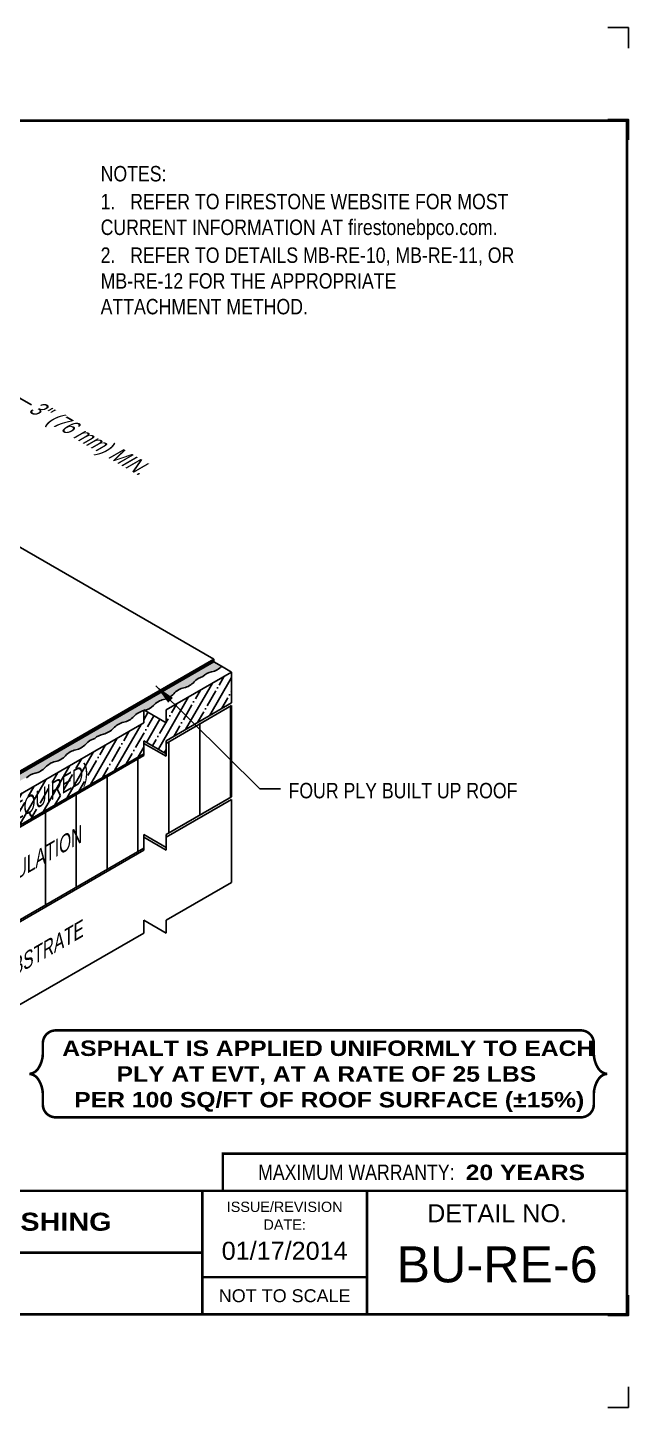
# Model space of a CAD drawing. Header units: inches. Extents: x -741.7 to -721.6, y -41.5 to -24.7.
# Drawn here: x -728.93 to -721.64, y -41.47 to -24.71 of the extents above; entities that cross this region are included whole.
import ezdxf
from ezdxf.enums import TextEntityAlignment as Align

# ---------------------------------------------------------------- set-up
doc = ezdxf.new("R2010")
doc.units = ezdxf.units.IN
doc.header["$MEASUREMENT"] = 0
doc.layers.get('0').update_dxf_attribs({"linetype": 'CONTINUOUS'})
doc.layers.get('DEFPOINTS').update_dxf_attribs({"linetype": 'CONTINUOUS'})
for name, color, linetype in [('FSBP-ANNO-LABEL', 7, 'CONTINUOUS'), ('FSBP-ANNO-NOTE', 7, 'CONTINUOUS'), ('FSBP-COVERBOARD_CANT', 46, 'CONTINUOUS'), ('FSBP-INSULATION', 7, 'CONTINUOUS'), ('FSBP-MEMBRANE', 7, 'CONTINUOUS'), ('FSBP-MEMBRANE-HATCH', 8, 'CONTINUOUS'), ('FSBP-SUBSTRATE-GENERIC', 9, 'CONTINUOUS'), ('FSBP-TTLB', 7, 'CONTINUOUS'), ('FSBP-TTLB-BORDER', 7, 'CONTINUOUS'), ('FSBP-TTLB-TEXT', 7, 'CONTINUOUS')]:
    doc.layers.add(name, color=color, linetype=linetype)
doc.styles.add('ARIAL', font='arial.ttf')
doc.styles.add('ARIAL_BOLD', font='')
doc.styles.add('ARIAL_NAR', font='ARIALN.TTF')
doc.styles.add('FSBP_ARIAL_NAR', font='ARIALN.TTF')
doc.styles.get('ARIAL_BOLD').set_extended_font_data('Arial Black')
doc.dimstyles.new('FSBP-LEADER', dxfattribs={"dimtxt": 0.1875, "dimasz": 0.25, "dimexe": 0.0625, "dimexo": 0.125, "dimgap": 0.125, "dimtad": 0, "dimtih": 1, "dimtoh": 1, "dimdec": 4, "dimzin": 0, "dimdsep": 46, "dimlunit": 4, "dimtxsty": 'ARIAL_NAR', "dimcen": 0.09375, "dimclrd": 256, "dimclre": 256, "dimclrt": 256, "dimadec": 0, "dimazin": 0, "dimtfac": 1, "dimtdec": 4, "dimtofl": 0, "dimtmove": 0, "dimatfit": 3, "dimfxl": 0, "dimtolj": 1, "dimtzin": 0, "dimlwd": -1, "dimlwe": -1, "dimarcsym": 0})

# ---------------------------------------------------------------- blocks, each defined once
blk = doc.blocks.new('TTLB-ASPHALT_1')
blk.add_line((16.841, 0), (20, 0))
at = {"layer": 'DEFPOINTS', "linetype": 'Continuous', "ltscale": 1.75}
for points in [[(20.016, 13.881), (20.016, 14.131), (19.766, 14.131)], [(20.016, -2.381), (20.016, -2.631), (19.766, -2.631)]]:
    blk.add_lwpolyline(points, dxfattribs=at)
at = {"layer": 'DEFPOINTS', "color": 1}
for points in [[(20.016, 12.766), (20.016, 13.016), (19.766, 13.016)], [(20.016, -1.266), (20.016, -1.516), (19.766, -1.516)]]:
    blk.add_lwpolyline(points, dxfattribs=at)
at = {"layer": 'FSBP-TTLB', "const_width": 0.0312}
blk.add_lwpolyline([(15.09, 0), (20, 0), (20, 0.451), (15.09, 0.451)], close=True, dxfattribs=at)
for points in [[(0, 0), (0, -1.5), (20, -1.5), (20, 0), (0, 0)], [(14.84, 0), (14.84, -1.5)], [(16.841, 0), (16.841, -1.5)], [(20, 0), (20, -1.5)], [(4.825, -0.75), (14.84, -0.75)], [(14.84, -1.049), (16.841, -1.049)]]:
    blk.add_lwpolyline(points, dxfattribs=at)
at = {"layer": 'FSBP-TTLB-BORDER', "const_width": 0.0312}
blk.add_lwpolyline([(20, 0), (20, 13), (0, 13), (0, 0)], dxfattribs=at)
at = {"layer": 'FSBP-TTLB-TEXT', "style": 'ARIAL_NAR'}
blk.add_text('MAXIMUM WARRANTY:', height=0.1875, dxfattribs=at).set_placement((17.905, 0.226), align=Align.MIDDLE_RIGHT)
at = {"layer": 'FSBP-TTLB-TEXT', "style": 'ARIAL_BOLD'}
blk.add_text('20 YEARS', height=0.1875, dxfattribs=at).set_placement((18.04, 0.224), align=Align.MIDDLE_LEFT)
at = {"layer": 'FSBP-TTLB-TEXT', "style": 'ARIAL'}
for s, height, p in [('ISSUE/REVISION', 0.125, (15.841, -0.194)), ('DETAIL NO.', 0.2188, (18.421, -0.272)), ('DATE:', 0.125, (15.841, -0.41)), ('NOT TO SCALE', 0.15625, (15.841, -1.274))]:
    blk.add_text(s, height=height, dxfattribs=at).set_placement(p, align=Align.MIDDLE_CENTER)
at = {"layer": 'FSBP-TTLB-TEXT'}
for tag, height, style, p in [('DETAIL_DESCP_LINE_1', 0.219, 'ARIAL_BOLD', (9.833, -0.375)), ('ISSUE_REV_DATE', 0.219, 'ARIAL', (15.841, -0.728)), ('DETAIL_NUMBER', 0.438, 'ARIAL', (18.421, -0.893))]:
    blk.add_attdef(tag, text='', height=height, dxfattribs=dict(at, style=style)).set_placement(p, align=Align.MIDDLE_CENTER)
at = {"layer": 'FSBP-TTLB-TEXT', "style": 'ARIAL'}
blk.add_attdef('ACCPT_SYSTEMS', text='', height=0.219, dxfattribs=at).set_placement((11.494, -1.125), align=Align.MIDDLE_LEFT)

msp = doc.modelspace()

# ---------------------------------------------------------------- hatches: boundary and pattern name
at = {"layer": 'FSBP-COVERBOARD_CANT'}
h = msp.add_hatch(dxfattribs=at)
h.set_pattern_fill('ANSI35', color=256, scale=0.666667, angle=15, style=0)
h.set_pattern_definition([(60, (-152.71877, 51.80509), (-0.144337567, 0.083333333), []), (60, (-152.60493, 51.83559), (-0.144337567, 0.083333333), [0.208333333, -0.041666667, 0, -0.041666667])])
h.paths.add_polyline_path([(-736.829, -32.552), (-736.829, -32.927), (-731.653, -35.915), (-731.653, -35.54)])
h.paths.add_polyline_path([(-727.524, -33.532), (-727.524, -33.375), (-727.252, -33.532), (-727.252, -33.375), (-726.457, -32.915), (-726.457, -32.54), (-727.252, -33), (-727.252, -33.157), (-727.524, -33), (-727.524, -33.157), (-731.653, -35.54), (-731.653, -35.915)])
h.paths.add_polyline_path([(-731.001, -35.594), (-727.991, -33.857), (-728.176, -33.537), (-731.185, -35.275)], flags=25)
at = {"layer": 'FSBP-INSULATION'}
h = msp.add_hatch(dxfattribs=at)
h.set_pattern_fill('LINE', color=256, scale=3, angle=90, style=0)
h.set_pattern_definition([(90, (-152.71877, 51.8051), (-0.375, 2e-17), [])])
h.paths.add_polyline_path([(-736.829, -32.95), (-736.829, -34.075), (-731.653, -37.064), (-731.653, -36.501), (-731.574, -36.484), (-731.732, -36.393), (-731.653, -36.376), (-731.653, -35.939)])
h.paths.add_polyline_path([(-727.524, -34.68), (-727.524, -34.515), (-727.252, -34.672), (-727.252, -34.515), (-726.457, -34.056), (-726.457, -32.947), (-727.252, -33.406), (-727.252, -33.532), (-727.252, -33.563), (-727.524, -33.406), (-727.524, -33.532), (-727.524, -33.555), (-731.653, -35.939), (-731.653, -36.376), (-731.732, -36.393), (-731.574, -36.484), (-731.653, -36.501), (-731.653, -37.064)])
h.paths.add_polyline_path([(-730.521, -35.961), (-728.108, -34.568), (-728.254, -34.316), (-730.667, -35.709)], flags=24)
at = {"layer": 'FSBP-MEMBRANE-HATCH'}
h = msp.add_hatch(dxfattribs=at)
h.set_pattern_fill('DOTS', color=256, scale=0.5, style=0)
h.set_pattern_definition([(0, (-63.450316, 96.84335), (0.015625, 0.03125), [0, -0.03125])])
h.paths.add_polyline_path([(-731.207, -35.128, -0.156408), (-731.084, -35.057, 0.156408), (-730.961, -34.986, -0.156408), (-730.838, -34.915, 0.156408), (-730.715, -34.844, -0.138705), (-730.607, -34.777, -0.129779), (-730.501, -34.723, 0.156408), (-730.378, -34.651, -0.156408), (-730.255, -34.58, 0.156408), (-730.132, -34.509, -0.156408), (-730.008, -34.438, 0.156408), (-729.885, -34.367, -0.138705), (-729.778, -34.3, -0.129779), (-729.672, -34.246, 0.156408), (-729.549, -34.175, -0.156408), (-729.425, -34.104, 0.156408), (-729.302, -34.033, -0.156408), (-729.179, -33.961, 0.156408), (-729.056, -33.89, -0.138705), (-728.948, -33.823, -0.129779), (-728.843, -33.769, 0.156408), (-728.719, -33.698, -0.156408), (-728.596, -33.627, 0.156408), (-728.473, -33.556, -0.156408), (-728.35, -33.485, 0.156408), (-728.227, -33.414, -0.138705), (-728.119, -33.347, -0.129779), (-728.013, -33.293, 0.156408), (-727.89, -33.221, -0.156408), (-727.767, -33.15, 0.156408), (-727.644, -33.079, -0.152516), (-727.524, -33.009), (-727.524, -33), (-727.513, -33.006, 0.135609), (-727.405, -32.945, -0.156408), (-727.282, -32.874, 0.156408), (-727.159, -32.803, -0.156408), (-727.035, -32.731, 0.156408), (-726.912, -32.66, -0.138705), (-726.805, -32.593, -0.129779), (-726.699, -32.539, 0.152984), (-726.578, -32.47), (-726.673, -32.415), (-731.436, -35.165), (-736.396, -32.302), (-736.487, -32.355, -0.14659), (-736.373, -32.424, 0.156408), (-736.25, -32.495, -0.129779), (-736.144, -32.549, -0.138705), (-736.036, -32.616, 0.156408), (-735.913, -32.687, -0.156408), (-735.79, -32.759, 0.156408), (-735.667, -32.83, -0.156408), (-735.544, -32.901, 0.144676), (-735.428, -32.964, -0.156408), (-735.305, -33.035, 0.156408), (-735.182, -33.106, -0.156408), (-735.058, -33.177, 0.156408), (-734.935, -33.249, -0.129779), (-734.829, -33.303, -0.138705), (-734.722, -33.37, 0.156408), (-734.599, -33.441, -0.156408), (-734.476, -33.512, 0.156408), (-734.352, -33.583, -0.156408), (-734.229, -33.654, 0.156408), (-734.106, -33.725, -0.129779), (-734, -33.779, -0.138705), (-733.893, -33.846, 0.156408), (-733.769, -33.918, -0.156408), (-733.646, -33.989, 0.156408), (-733.523, -34.06, -0.156408), (-733.4, -34.131, 0.156408), (-733.277, -34.202, -0.129779), (-733.171, -34.256, -0.138705), (-733.063, -34.323, 0.156408), (-732.94, -34.394, -0.156408), (-732.817, -34.465, 0.156408), (-732.694, -34.536, -0.156408), (-732.571, -34.608, 0.156408), (-732.448, -34.679, -0.129779), (-732.342, -34.733, -0.138705), (-732.234, -34.8, 0.156408), (-732.111, -34.871, -0.156408), (-731.988, -34.942, 0.156408), (-731.865, -35.013, -0.156408), (-731.741, -35.084, 0.156408), (-731.618, -35.155, -0.106603), (-731.436, -35.253, -0.129779), (-731.33, -35.199, 0.156408)])

# ---------------------------------------------------------------- linework, layer by layer
at = {"layer": 'FSBP-ANNO-LABEL'}
msp.add_line((-729.177, -29.126), (-728.888, -29.292), dxfattribs=at)
at = {"layer": 'FSBP-ANNO-NOTE', "const_width": 0.0312}
msp.add_lwpolyline([(-728.749, -37.182), (-728.749, -37.05, -0.414214), (-728.593, -36.893), (-722.214, -36.893, -0.414214), (-722.057, -37.05), (-722.057, -37.182, 0.140908), (-721.999, -37.36, 0.224453), (-721.895, -37.421, 0.224453), (-721.999, -37.483, 0.140908), (-722.057, -37.661), (-722.057, -37.793, -0.414214), (-722.214, -37.949), (-728.593, -37.949, -0.414214), (-728.749, -37.793), (-728.749, -37.661, 0.140908), (-728.808, -37.483, 0.224453), (-728.912, -37.421, 0.224453), (-728.808, -37.36, 0.140908)], format="xyb", close=True, dxfattribs=at)
msp.add_lwpolyline([(-728.749, -37.182), (-728.749, -37.05, -0.414214), (-728.593, -36.893), (-722.214, -36.893, -0.414214), (-722.057, -37.05), (-722.057, -37.182, 0.140908), (-721.999, -37.36, 0.224453), (-721.895, -37.421, 0.224453), (-721.999, -37.483, 0.140908), (-722.057, -37.661), (-722.057, -37.793, -0.414214), (-722.214, -37.949), (-728.593, -37.949, -0.414214), (-728.749, -37.793), (-728.749, -37.661, 0.140908), (-728.808, -37.483, 0.224453), (-728.912, -37.421, 0.224453), (-728.808, -37.36, 0.140908)], format="xyb", close=True, dxfattribs=at)
at = {"layer": 'FSBP-COVERBOARD_CANT'}
for p, q in [((-726.457, -32.54), (-726.578, -32.47)), ((-727.252, -33), (-726.457, -32.54)), ((-727.252, -33), (-726.457, -32.54)), ((-726.457, -32.54), (-726.457, -32.915)), ((-727.524, -33), (-727.252, -33.157)), ((-727.524, -33), (-727.524, -33.157)), ((-727.524, -33), (-727.252, -33.157)), ((-727.524, -33), (-727.524, -33.157)), ((-727.252, -33.375), (-726.457, -32.915)), ((-727.252, -33.157), (-727.252, -33)), ((-727.252, -33.157), (-727.252, -33)), ((-731.653, -35.54), (-727.524, -33.157)), ((-727.524, -33.375), (-727.252, -33.532)), ((-727.524, -33.375), (-727.524, -33.532)), ((-727.252, -33.532), (-727.252, -33.375)), ((-731.653, -35.915), (-727.524, -33.532))]:
    msp.add_line(p, q, dxfattribs=at)
at = {"layer": 'FSBP-INSULATION'}
for p, q in [((-727.252, -33.406), (-726.457, -32.947)), ((-726.457, -32.947), (-726.457, -34.056)), ((-727.524, -33.406), (-727.252, -33.563)), ((-727.524, -33.406), (-727.524, -33.555)), ((-727.252, -33.563), (-727.252, -33.406)), ((-731.653, -35.939), (-727.524, -33.555)), ((-727.252, -34.515), (-726.457, -34.056)), ((-727.524, -34.515), (-727.252, -34.672)), ((-727.524, -34.515), (-727.524, -34.68)), ((-727.252, -34.672), (-727.252, -34.515)), ((-731.653, -37.064), (-727.524, -34.68))]:
    msp.add_line(p, q, dxfattribs=at)
at = {"layer": 'FSBP-MEMBRANE', "ltscale": 1.75}
for p, q in [((-726.673, -32.384), (-729.682, -30.647)), ((-726.673, -32.408), (-731.436, -35.158)), ((-726.673, -32.415), (-731.436, -35.165)), ((-726.673, -32.4), (-731.22, -35.025)), ((-726.673, -32.392), (-731.003, -34.892)), ((-726.673, -32.384), (-730.787, -34.759)), ((-726.673, -32.415), (-726.673, -32.384)), ((-726.578, -32.47), (-726.673, -32.415))]:
    msp.add_line(p, q, dxfattribs=at)
at = {"layer": 'FSBP-MEMBRANE', "linetype": 'Continuous'}
msp.add_lwpolyline([(-728.948, -33.823, -0.129779), (-728.843, -33.769, 0.156408), (-728.719, -33.698, -0.156408), (-728.596, -33.627, 0.156408), (-728.473, -33.556, -0.156408), (-728.35, -33.485, 0.156408), (-728.227, -33.414, -0.138705), (-728.119, -33.347, -0.129779), (-728.013, -33.293, 0.156408), (-727.89, -33.221, -0.156408), (-727.767, -33.15, 0.156408), (-727.644, -33.079, -0.156408), (-727.521, -33.008, 0.144676), (-727.405, -32.945, -0.156408), (-727.282, -32.874, 0.156408), (-727.159, -32.803, -0.156408), (-727.035, -32.731, 0.156408), (-726.912, -32.66, -0.138705), (-726.805, -32.593, -0.129779), (-726.699, -32.539, 0.152984), (-726.578, -32.47, 0.152984)], format="xyb", dxfattribs=at)
at = {"layer": 'FSBP-SUBSTRATE-GENERIC'}
for p, q in [((-727.252, -34.546), (-726.457, -34.087)), ((-726.457, -35.095), (-726.457, -34.087)), ((-727.524, -34.546), (-727.252, -34.704)), ((-727.524, -34.546), (-727.524, -34.704)), ((-727.252, -34.704), (-727.252, -34.546)), ((-731.653, -37.087), (-727.524, -34.704)), ((-727.252, -35.554), (-726.457, -35.095)), ((-727.524, -35.554), (-727.252, -35.711)), ((-727.524, -35.554), (-727.524, -35.711)), ((-727.252, -35.711), (-727.252, -35.554)), ((-731.653, -38.095), (-727.524, -35.711))]:
    msp.add_line(p, q, dxfattribs=at)

# ---------------------------------------------------------------- block references
ref = msp.add_blockref('TTLB-ASPHALT_1', (-741.653, -38.842))
ref.add_attrib('DETAIL_DESCP_LINE_1', 'GRAVEL STOP EDGE USING STRIP FLASHING', dxfattribs={"layer": 'FSBP-TTLB-TEXT', "height": 0.21875, "style": 'ARIAL_BOLD'}).set_placement((-731.82, -39.217), align=Align.MIDDLE_CENTER)
ref.add_attrib('ISSUE_REV_DATE', '01/17/2014', dxfattribs={"layer": 'FSBP-TTLB-TEXT', "height": 0.2188, "style": 'ARIAL'}).set_placement((-725.812, -39.57), align=Align.MIDDLE_CENTER)
ref.add_attrib('DETAIL_NUMBER', 'BU-RE-6', dxfattribs={"layer": 'FSBP-TTLB-TEXT', "height": 0.4375, "style": 'ARIAL'}).set_placement((-723.232, -39.735), align=Align.MIDDLE_CENTER)

# ---------------------------------------------------------------- texts
at = {"layer": 'FSBP-ANNO-LABEL', "style": 'ARIAL_NAR', "oblique": 30}
msp.add_text('3" (76 mm) MIN.', height=0.1875, rotation=330, dxfattribs=at).set_placement((-728.888, -29.292), align=Align.MIDDLE_LEFT)
msp.add_text('COVERBOARD (AS REQUIRED)', height=0.1875, rotation=30, dxfattribs=at).set_placement((-729.635, -34.563), align=Align.MIDDLE_CENTER)
at = {"layer": 'FSBP-ANNO-LABEL', "style": 'ARIAL_NAR'}
msp.add_text('FOUR PLY BUILT UP ROOF', height=0.1875, dxfattribs=at).set_placement((-725.765, -33.98), align=Align.MIDDLE_LEFT)
at = {"layer": 'FSBP-ANNO-LABEL', "style": 'ARIAL_NAR', "oblique": 30}
for s, p in [('FIRESTONE INSULATION', (-729.434, -35.166)), ('SUBSTRATE', (-728.857, -35.989))]:
    msp.add_text(s, height=0.1875, rotation=30, dxfattribs=at).set_placement(p, align=Align.MIDDLE)
at = {"layer": 'FSBP-ANNO-NOTE', "char_height": 0.1875, "attachment_point": 1}
for s, width, heights, insert, style in [('NOTES:\\P{\\H0.083333x;\\P\\pi-0.375,l0.375;}1.   REFER TO FIRESTONE WEBSITE FOR MOST \\P\\pi0;CURRENT INFORMATION AT firestonebpco.com.\\P\\pl0;{\\H0.083333x;\\P\\pi-0.375,l0.375;}2.   REFER TO DETAILS MB-RE-10, MB-RE-11, OR MB-RE-12 FOR THE APPROPRIATE  \\P\\pi0;ATTACHMENT METHOD.', 6.05481, [2.031], (-728.047, -26.392), 'FSBP_ARIAL_NAR'), ('\\pi-0.29536,l0.375;ASPHALT IS APPLIED UNIFORMLY TO EACH\\P\\pi0.36383;PLY AT EVT, AT A RATE OF 25 LBS\\P\\pi-0.14981;PER 100 SQ/FT OF ROOF SURFACE (±15%)', 6.46982, [0.911], (-728.593, -37.016), 'ARIAL_BOLD')]:
    msp.add_mtext_dynamic_manual_height_columns(s, width=width, gutter_width=1.094, heights=heights, dxfattribs=dict(at, insert=insert, style=style))

# ---------------------------------------------------------------- leaders
at = {"layer": 'FSBP-ANNO-LABEL'}
msp.add_leader([(-727.375, -32.708), (-726.112, -33.959), (-725.862, -33.959)], dimstyle='FSBP-LEADER', dxfattribs=at)

doc.saveas('drawing.dxf')
